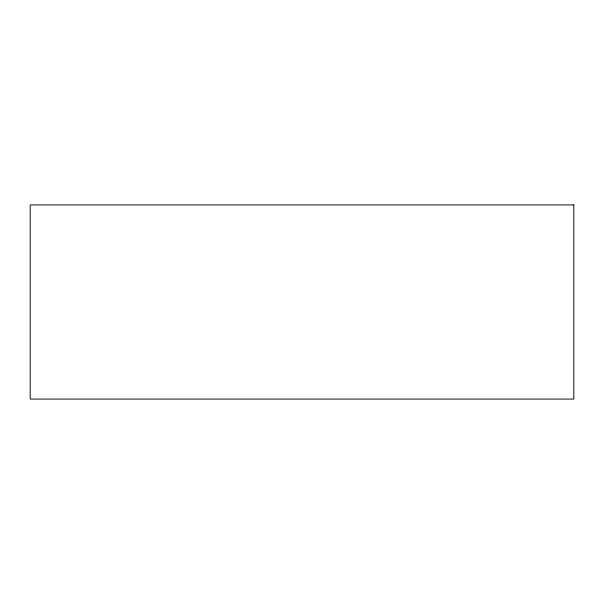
<?xml version="1.0" encoding="UTF-8"?>
<svg xmlns="http://www.w3.org/2000/svg" width="604" height="604" viewBox="0 0 604 604"><rect width="100%" height="100%" fill="white"/><g stroke="black" fill="none" stroke-linecap="round" stroke-linejoin="round"><path stroke-width="0.91" d="M573.8 204.93L30.2 204.93L30.2 399.07L573.8 399.07L573.8 204.93"/></g></svg>
